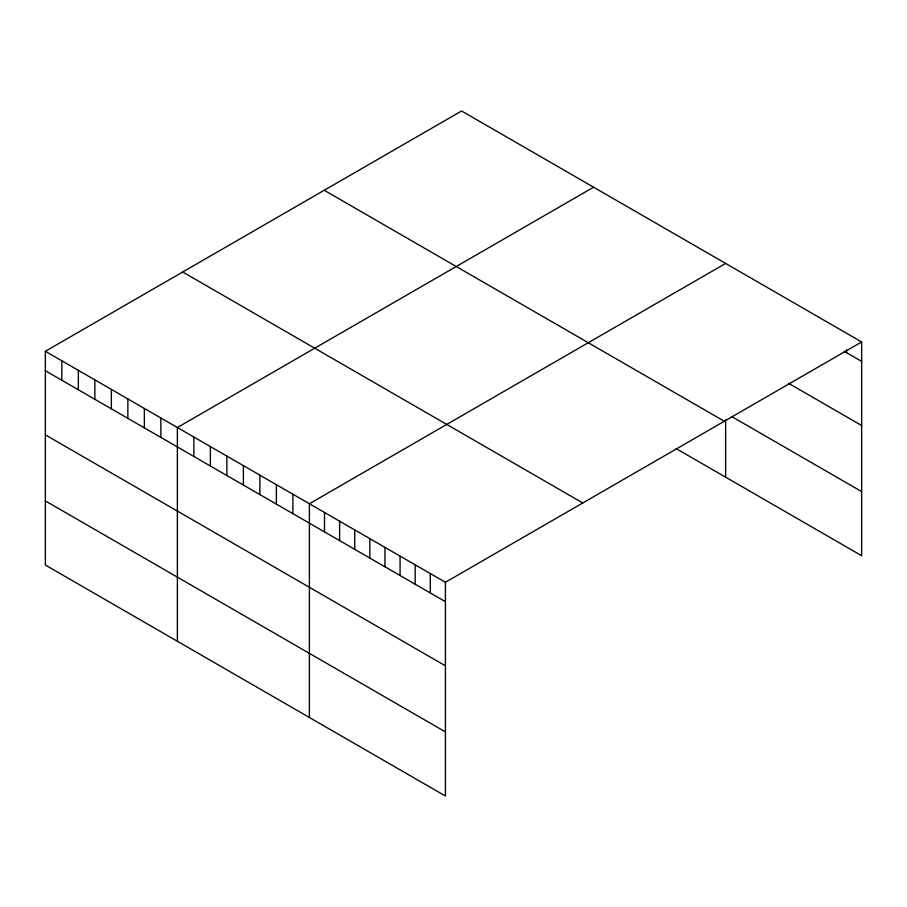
<?xml version="1.0" encoding="UTF-8"?>
<svg xmlns="http://www.w3.org/2000/svg" width="907" height="907" viewBox="0 0 907 907"><rect width="100%" height="100%" fill="white"/><g stroke="black" fill="none" stroke-linecap="round" stroke-linejoin="round"><path stroke-width="1.36" d="M45.35 351.292L445.416 582.271L445.416 796.017L45.35 565.038L45.35 351.292L461.584 110.983L861.65 341.962L861.65 555.708L676.123 448.591M593.609 187.205L177.375 427.514L177.375 641.26M725.634 263.427L309.389 503.736L309.389 717.482M445.416 582.271L861.65 341.962M844.213 351.315L861.65 361.383M788.41 383.219L861.65 425.508M731.439 416.404L861.65 491.583M324.23 190.289L724.296 421.256M182.704 271.998L582.77 502.966M45.35 370.725L445.416 601.692M45.35 434.85L445.416 665.817M45.35 500.913L445.416 731.892M846.537 349.887L846.537 352.653M725.634 419.726L725.634 477.173M430.303 573.541L430.303 592.974M415.179 564.823L415.179 584.244M400.066 556.093L400.066 575.514M384.953 547.363L384.953 566.796M369.841 538.645L369.841 558.066M354.728 529.915L354.728 549.336M339.615 521.196L339.615 540.617M324.502 512.466L324.502 531.887M292.893 494.213L292.893 513.634M276.386 484.689L276.386 504.111M259.878 475.155L259.878 494.587M243.382 465.631L243.382 485.052M226.875 456.096L226.875 475.529M210.379 446.573L210.379 465.994M193.871 437.049L193.871 456.47M160.868 417.991L160.868 437.412M144.36 408.467L144.36 427.889M127.864 398.933L127.864 418.365M111.357 389.409L111.357 408.83M94.861 379.874L94.861 399.307M78.353 370.351L78.353 389.772M61.857 360.827L61.857 380.248"/></g></svg>
